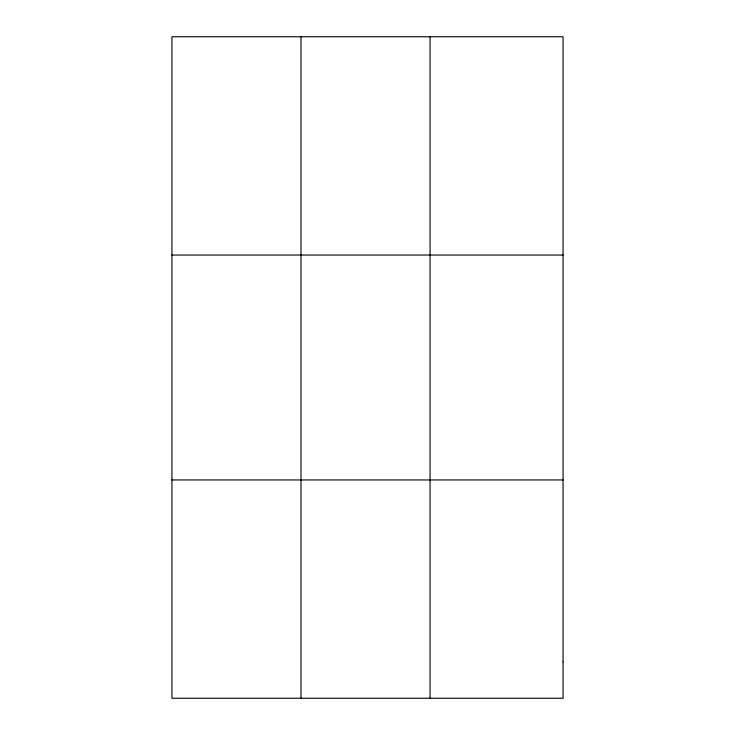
<?xml version="1.0" encoding="UTF-8"?>
<svg xmlns="http://www.w3.org/2000/svg" width="735" height="735" viewBox="0 0 735 735"><rect width="100%" height="100%" fill="white"/><g stroke="black" fill="none" stroke-linecap="round" stroke-linejoin="round"><path stroke-width="1.1" d="M301.01 698.25L301.01 36.75M430.076 698.25L430.076 36.75M171.935 255.045L563.065 255.045M171.935 479.955L563.065 479.955M563.065 661.867L563.065 698.25L171.935 698.25L171.935 36.75L563.065 36.75L563.065 661.867"/></g></svg>
